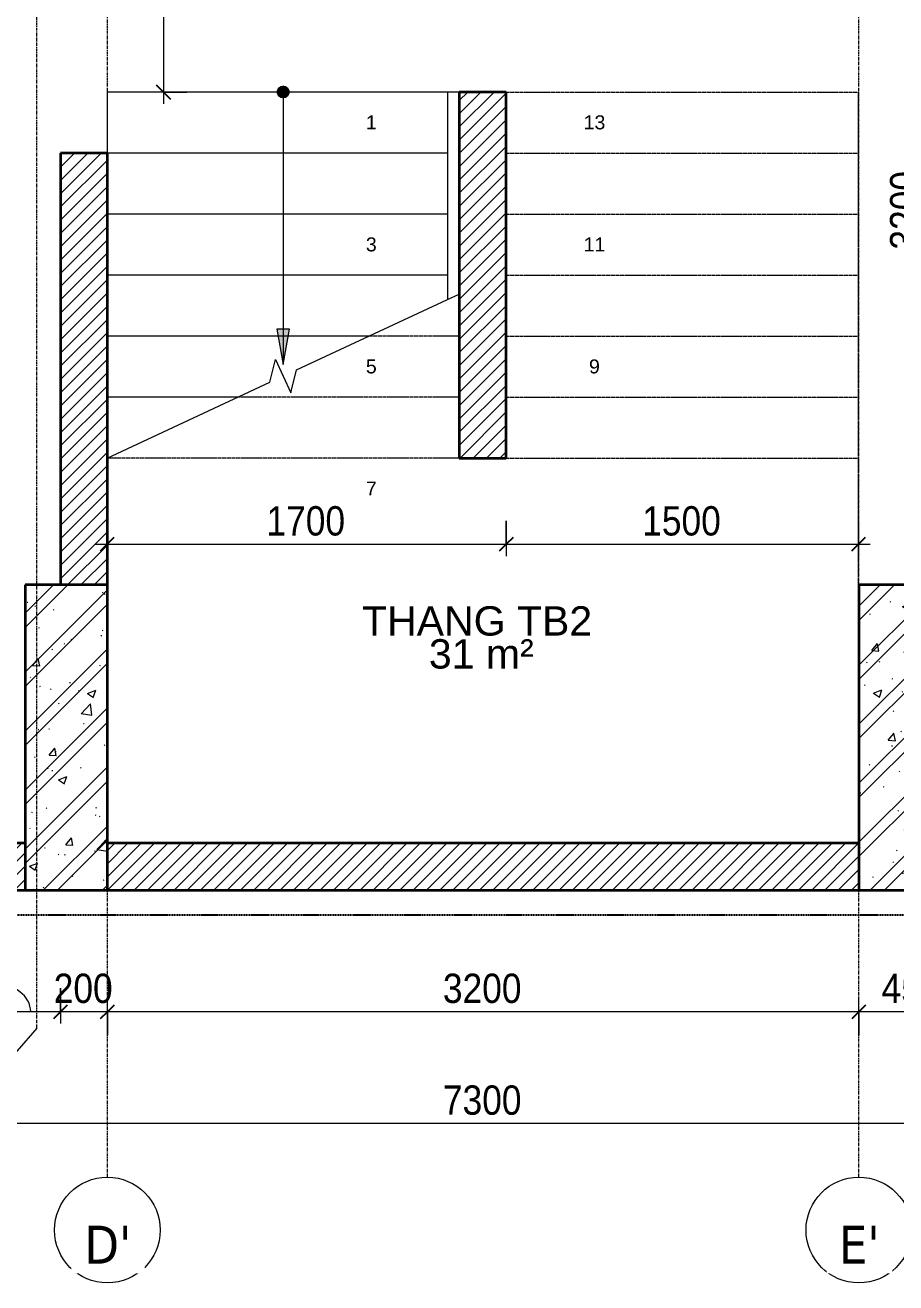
# Model space of a CAD drawing. Header units: millimetres. Extents: x 31919 to 91448, y -42770 to 34550.
# Drawn here: x 59490 to 63198, y -40526 to -35168 of the extents above; entities that cross this region are included whole.
import ezdxf

# ---------------------------------------------------------------- set-up
doc = ezdxf.new("R2010")
doc.units = ezdxf.units.MM
for name, pattern in [('Dash - Tight', [4.5, 3, -1.5]), ('Grid Line', [22.225, 12.7, -3.175, 3.175, -3.175]), ('Hidden', [7.14375, 4.7625, -2.38125]), ('Overhead', [3.96875, 2.38125, -1.5875])]:
    doc.linetypes.add(name, pattern=pattern)
for name, color, linetype, lineweight in [('0-3', 10, 'Continuous', 5), ('A-ANNO-DIMS', 211, 'Continuous', 9), ('A-ANNO-DIMS-50', 211, 'Continuous', 9), ('A-AREA-IDEN', 2, 'Continuous', 9), ('A-DETL-GENF-1', 92, 'Dash - Tight', 18), ('A-DETL-GENF-2', 254, 'Continuous', 18), ('A-DETL-GENF-3', 92, 'Hidden', 25), ('A-DETL-MEDM', 33, 'Continuous', 35), ('A-FLOR', 192, 'Continuous', 18), ('A-FLOR-HRAL', 11, 'Continuous', 18), ('A-WALL-1', 113, 'Continuous', 35), ('A-WALL-PATT-1', 111, 'Continuous', 18), ('S-COLS-2', 7, 'Continuous', 35), ('S-GRID', 1, 'Continuous', 9), ('S-GRID-1', 1, 'Grid Line', 9), ('S-GRID-IDEN', 1, 'Continuous', 9), ('S-STRS', 31, 'Continuous', 18), ('S-STRS-ANNO', 31, 'Continuous', 18), ('S-STRS-MBND', 31, 'Overhead', 18), ('S-STRS-MBND-1', 31, 'Continuous', 18)]:
    doc.layers.add(name, color=color, linetype=linetype, lineweight=lineweight)
doc.styles.add('Arial', font='arial.ttf', dxfattribs={"height": 59.53})
doc.styles.add('Arial_3', font='arial.ttf', dxfattribs={"height": 125})
doc.styles.add('Tahoma_B', font='tahomabd.ttf', dxfattribs={"height": 162.5})
doc.styles.add('UTM Avo', font='', dxfattribs={"width": 0.9, "height": 125})
doc.styles.get('UTM Avo').set_extended_font_data('UTM Avo')
doc.dimstyles.new('1_Dim_chi_tiet_2_5', dxfattribs={"dimscale": 304.8, "dimtxt": 124.912619, "dimasz": 0.19685, "dimexe": 0.164042, "dimexo": 0.0625, "dimgap": 0.016404, "dimtad": 1, "dimdec": 0, "dimrnd": 5, "dimzin": 0, "dimdsep": 46, "dimtxsty": 'UTM Avo', "dimblk1": 'OBLIQUE', "dimblk2": 'OBLIQUE', "dimsah": 1, "dimcen": 0.09, "dimdle": 0.164042, "dimazin": 0, "dimtfac": 1, "dimtdec": 4, "dimtix": 1, "dimtmove": 0, "dimatfit": 3, "dimfxl": 0.328084, "dimfxlon": 1, "dimtvp": 1, "dimtolj": 1, "dimtzin": 0, "dimarcsym": 2})
doc.dimstyles.new('1_Dim_chi_tiet_2_5_1', dxfattribs={"dimscale": 304.8, "dimtxt": 124.912619, "dimasz": 0.19685, "dimexe": 0.164042, "dimexo": 0.0625, "dimgap": 0.016404, "dimtad": 1, "dimdec": 0, "dimrnd": 5, "dimzin": 0, "dimdsep": 46, "dimtxsty": 'UTM Avo', "dimblk1": 'OBLIQUE', "dimblk2": 'OBLIQUE', "dimsah": 1, "dimcen": 0.09, "dimdle": 0.164042, "dimazin": 0, "dimtfac": 1, "dimtdec": 4, "dimtix": 1, "dimtmove": 1, "dimatfit": 3, "dimfxl": 0.328084, "dimfxlon": 1, "dimtvp": 1, "dimtolj": 1, "dimtzin": 0, "dimarcsym": 2})
pattern_1 = [(45, (26003.375, 0), (-28.28427, 28.28427), [])]

# ---------------------------------------------------------------- blocks, each defined once
blk = doc.blocks.new('NCV_TKTC_KET CAU_rvt-4-TKCS_THANG BỘ TB2 - MẶT BẰNG TẦNG HẦM')
at = {"layer": 'S-COLS-2'}
for p, q in [((33836.9, -37552.6), (33486.9, -37552.6)), ((37386.9, -37552.6), (37036.9, -37552.6))]:
    blk.add_line(p, q, dxfattribs=at)
blk = doc.blocks.new('Top Rail Type - Top Rail_Internal_-3803900-TKCS_THANG BỘ TB2 - MẶT BẰNG TẦNG HẦM')
at = {"layer": 'A-FLOR-HRAL'}
for p, q in [((35452.6, 35335.2), (35452.6, 35285.2)), ((35452.6, 35335.2), (36313.3, 35335.2)), ((36336.6, 35285.2), (36313.3, 35335.2)), ((35452.6, 35285.2), (36336.6, 35285.2))]:
    blk.add_line(p, q, dxfattribs=at)
blk = doc.blocks.new('BORDER VIEW - BORDER VIEW-2470870-TKCS_THANG BỘ TB2 - MẶT BẰNG TẦNG HẦM')
at = {"layer": 'A-DETL-GENF-3'}
blk.add_line((5427.2, 7423.6), (5427.2, 150), dxfattribs=at)
blk = doc.blocks.new('Grid - M_Grid Head - Circle-353313-TKCS_THANG BỘ TB2 - MẶT BẰNG TẦNG HẦM')
at = {"layer": 'S-GRID-IDEN'}
blk.add_circle((0, 0), 4.5, dxfattribs=at)
blk = doc.blocks.new('DIMBLOCK77-TKCS_THANG BỘ TB2 - MẶT BẰNG TẦNG HẦM')
at = {"layer": 'A-ANNO-DIMS-50'}
for p, q in [((59839, -37279.5), (59839, -37429.5)), ((59839, -37379.5), (59839, -37279.5)), ((61539, -37279.5), (61539, -37429.5)), ((61539, -37379.5), (61539, -37279.5)), ((59789, -37379.5), (61539, -37379.5))]:
    blk.add_line(p, q, dxfattribs=at)
at = {"layer": 'A-ANNO-DIMS-50', "lineweight": 25}
for p, q in [((59839, -37379.5), (59869, -37349.5)), ((61539, -37379.5), (61569, -37349.5)), ((59839, -37379.5), (59809, -37409.5)), ((61539, -37379.5), (61509, -37409.5))]:
    blk.add_line(p, q, dxfattribs=at)
at = {"layer": 'A-ANNO-DIMS-50', "color": 0, "insert": (60517.8, -37217.1), "char_height": 125, "width": 410.824, "attachment_point": 1, "line_spacing_factor": 1.110334, "style": 'UTM Avo'}
blk.add_mtext('1700', dxfattribs=at)
blk = doc.blocks.new('_Oblique')
at = {"color": 0, "linetype": 'ByBlock', "lineweight": -2}
blk.add_line((-0.5, -0.5), (0.5, 0.5), dxfattribs=at)
blk = doc.blocks.new('DIMBLOCK78-TKCS_THANG BỘ TB2 - MẶT BẰNG TẦNG HẦM')
at = {"layer": 'A-ANNO-DIMS-50'}
for p, q in [((61539, -37279.5), (61539, -37429.5)), ((61539, -37379.5), (61539, -37279.5)), ((63039, -37279.5), (63039, -37429.5)), ((63039, -37379.5), (63039, -37279.5)), ((61539, -37379.5), (63089, -37379.5))]:
    blk.add_line(p, q, dxfattribs=at)
at = {"layer": 'A-ANNO-DIMS-50', "lineweight": 25}
for p, q in [((61539, -37379.5), (61569, -37349.5)), ((63039, -37379.5), (63069, -37349.5)), ((61539, -37379.5), (61509, -37409.5)), ((63039, -37379.5), (63009, -37409.5))]:
    blk.add_line(p, q, dxfattribs=at)
at = {"layer": 'A-ANNO-DIMS-50', "color": 0, "insert": (62117.8, -37217.1), "char_height": 125, "width": 410.824, "attachment_point": 1, "line_spacing_factor": 1.110334, "style": 'UTM Avo'}
blk.add_mtext('1500', dxfattribs=at)
blk = doc.blocks.new('DIMBLOCK94-TKCS_THANG BỘ TB2 - MẶT BẰNG TẦNG HẦM')
at = {"layer": 'A-ANNO-DIMS-50'}
for p, q in [((63490.3, -39271.3), (63490.3, -39421.3)), ((63490.3, -39371.3), (63490.3, -39271.3)), ((63040.3, -39471.3), (63040.3, -39321.3)), ((63490.3, -39371.3), (63040.3, -39371.3)), ((63040.3, -39371.3), (63040.3, -39471.3))]:
    blk.add_line(p, q, dxfattribs=at)
at = {"layer": 'A-ANNO-DIMS-50', "lineweight": 25}
for p, q in [((63040.3, -39371.3), (63010.3, -39401.3)), ((63040.3, -39371.3), (63070.3, -39341.3)), ((63490.3, -39371.3), (63460.3, -39401.3)), ((63490.3, -39371.3), (63520.3, -39341.3))]:
    blk.add_line(p, q, dxfattribs=at)
at = {"layer": 'A-ANNO-DIMS-50', "color": 0, "insert": (63136.9, -39208.9), "char_height": 125, "width": 308.118, "attachment_point": 1, "line_spacing_factor": 1.110334, "style": 'UTM Avo'}
blk.add_mtext('450', dxfattribs=at)
blk = doc.blocks.new('DIMBLOCK95-TKCS_THANG BỘ TB2 - MẶT BẰNG TẦNG HẦM')
at = {"layer": 'A-ANNO-DIMS-50'}
for p, q in [((59840.3, -39471.3), (59840.3, -39321.3)), ((63040.3, -39471.3), (63040.3, -39321.3)), ((63040.3, -39371.3), (59840.3, -39371.3)), ((59840.3, -39371.3), (59840.3, -39471.3)), ((63040.3, -39371.3), (63040.3, -39471.3))]:
    blk.add_line(p, q, dxfattribs=at)
at = {"layer": 'A-ANNO-DIMS-50', "lineweight": 25}
for p, q in [((59840.3, -39371.3), (59810.3, -39401.3)), ((59840.3, -39371.3), (59870.3, -39341.3)), ((63040.3, -39371.3), (63010.3, -39401.3)), ((63040.3, -39371.3), (63070.3, -39341.3))]:
    blk.add_line(p, q, dxfattribs=at)
at = {"layer": 'A-ANNO-DIMS-50', "color": 0, "insert": (61269.1, -39208.9), "char_height": 125, "width": 410.824, "attachment_point": 1, "line_spacing_factor": 1.110334, "style": 'UTM Avo'}
blk.add_mtext('3200', dxfattribs=at)
blk = doc.blocks.new('DIMBLOCK96-TKCS_THANG BỘ TB2 - MẶT BẰNG TẦNG HẦM')
at = {"layer": 'A-ANNO-DIMS-50'}
for p, q in [((59640.3, -39271.3), (59640.3, -39421.3)), ((59640.3, -39371.3), (59640.3, -39271.3)), ((59840.3, -39471.3), (59840.3, -39321.3)), ((59840.3, -39371.3), (59640.3, -39371.3)), ((59840.3, -39371.3), (59840.3, -39471.3))]:
    blk.add_line(p, q, dxfattribs=at)
at = {"layer": 'A-ANNO-DIMS-50', "lineweight": 25}
for p, q in [((59640.3, -39371.3), (59610.3, -39401.3)), ((59640.3, -39371.3), (59670.3, -39341.3)), ((59840.3, -39371.3), (59810.3, -39401.3)), ((59840.3, -39371.3), (59870.3, -39341.3))]:
    blk.add_line(p, q, dxfattribs=at)
at = {"layer": 'A-ANNO-DIMS-50', "color": 0, "insert": (59611.9, -39208.9), "char_height": 125, "width": 308.118, "attachment_point": 1, "line_spacing_factor": 1.110334, "style": 'UTM Avo'}
blk.add_mtext('200', dxfattribs=at)
blk = doc.blocks.new('DIMBLOCK97-TKCS_THANG BỘ TB2 - MẶT BẰNG TẦNG HẦM')
at = {"layer": 'A-ANNO-DIMS-50'}
for p, q in [((59387.6, -39271.3), (59387.6, -39421.3)), ((59387.6, -39371.3), (59387.6, -39271.3)), ((59640.3, -39271.3), (59640.3, -39421.3)), ((59640.3, -39371.3), (59640.3, -39271.3)), ((59640.3, -39371.3), (59387.6, -39371.3))]:
    blk.add_line(p, q, dxfattribs=at)
at = {"layer": 'A-ANNO-DIMS-50', "lineweight": 25}
for p, q in [((59387.6, -39371.3), (59357.6, -39401.3)), ((59387.6, -39371.3), (59417.6, -39341.3)), ((59640.3, -39371.3), (59610.3, -39401.3)), ((59640.3, -39371.3), (59670.3, -39341.3))]:
    blk.add_line(p, q, dxfattribs=at)
at = {"layer": 'A-ANNO-DIMS-50'}
blk.add_ellipse((59356.4, -39371.3), major_axis=(157.6, 0), ratio=0.765786, start_param=0, end_param=1.570796, dxfattribs=at)
at = {"layer": 'A-ANNO-DIMS-50', "color": 0, "insert": (59099.6, -39208.9), "char_height": 125, "width": 308.118, "attachment_point": 1, "line_spacing_factor": 1.110334, "style": 'UTM Avo'}
blk.add_mtext('255', dxfattribs=at)
blk = doc.blocks.new('DIMBLOCK103-TKCS_THANG BỘ TB2 - MẶT BẰNG TẦNG HẦM')
at = {"layer": 'A-ANNO-DIMS-50'}
for p, q in [((57790.3, -39747.5), (57790.3, -39897.5)), ((57790.3, -39847.5), (57790.3, -39747.5)), ((65090.3, -39747.5), (65090.3, -39897.5)), ((65090.3, -39847.5), (65090.3, -39747.5)), ((65090.3, -39847.5), (57740.3, -39847.5))]:
    blk.add_line(p, q, dxfattribs=at)
at = {"layer": 'A-ANNO-DIMS-50', "lineweight": 25}
for p, q in [((57790.3, -39847.5), (57760.3, -39877.5)), ((57790.3, -39847.5), (57820.3, -39817.5)), ((65090.3, -39847.5), (65060.3, -39877.5)), ((65090.3, -39847.5), (65120.3, -39817.5))]:
    blk.add_line(p, q, dxfattribs=at)
at = {"layer": 'A-ANNO-DIMS-50', "color": 0, "insert": (61269.1, -39685.1), "char_height": 125, "width": 410.824, "attachment_point": 1, "line_spacing_factor": 1.110334, "style": 'UTM Avo'}
blk.add_mtext('7300', dxfattribs=at)
blk = doc.blocks.new('DIMBLOCK113-TKCS_THANG BỘ TB2 - MẶT BẰNG TẦNG HẦM')
at = {"layer": 'A-ANNO-DIMS-50', "lineweight": 25}
for p, q in [((63335.1, -34352.6), (63305.1, -34322.6)), ((63335.1, -34352.6), (63365.1, -34382.6)), ((63335.1, -37552.7), (63305.1, -37522.7)), ((63335.1, -37552.7), (63365.1, -37582.7))]:
    blk.add_line(p, q, dxfattribs=at)
at = {"layer": 'A-ANNO-DIMS-50'}
for p, q in [((63335.1, -34302.6), (63335.1, -37602.7)), ((63435.1, -34352.6), (63285.1, -34352.6)), ((63335.1, -34352.6), (63435.1, -34352.6)), ((63435.1, -37552.7), (63285.1, -37552.7)), ((63335.1, -37552.7), (63435.1, -37552.7))]:
    blk.add_line(p, q, dxfattribs=at)
at = {"layer": 'A-ANNO-DIMS-50', "color": 0, "insert": (63172.8, -36123.8), "char_height": 125, "width": 410.824, "attachment_point": 1, "rotation": 90, "line_spacing_factor": 1.110334, "style": 'UTM Avo'}
blk.add_mtext('3200', dxfattribs=at)
blk = doc.blocks.new('DIMBLOCK114-TKCS_THANG BỘ TB2 - MẶT BẰNG TẦNG HẦM')
at = {"layer": 'A-ANNO-DIMS-50', "lineweight": 25}
for p, q in [((60079, -34352.6), (60049, -34322.6)), ((60079, -34352.6), (60109, -34382.6)), ((60079, -35452.6), (60049, -35422.6)), ((60079, -35452.6), (60109, -35482.6))]:
    blk.add_line(p, q, dxfattribs=at)
at = {"layer": 'A-ANNO-DIMS-50'}
for p, q in [((60079, -34302.6), (60079, -35502.6)), ((59979, -34352.6), (60129, -34352.6)), ((60079, -34352.6), (59979, -34352.6)), ((60179, -35452.6), (60029, -35452.6)), ((60079, -35452.6), (60179, -35452.6))]:
    blk.add_line(p, q, dxfattribs=at)
at = {"layer": 'A-ANNO-DIMS-50', "color": 0, "insert": (59916.7, -35073.7), "char_height": 125, "width": 410.824, "attachment_point": 1, "rotation": 90, "line_spacing_factor": 1.110334, "style": 'UTM Avo'}
blk.add_mtext('1100', dxfattribs=at)

msp = doc.modelspace()

# ---------------------------------------------------------------- hatches: boundary and pattern name
at = {"layer": 'A-DETL-GENF-2'}
h = msp.add_hatch(dxfattribs=at)
h.set_pattern_fill('FP_2', color=256, style=0, pattern_type=2)
h.set_pattern_definition([(50, (26003.37, 0), (364.368, -31.8783), [38.1, -419.1]), (355, (26003.37, 0), (-70.4859, 382.1133), [30.48, -335.28]), (100.451, (26033.74, -2.66), (293.885, 350.2334), [32.38, -356.18]), (46.184, (26003.37, 101.6), (542.1585, -84.086), [57.15, -628.65]), (96.636, (26048.55, 94.6), (474.805, 494.8554), [48.57, -534.27]), (351.184, (26003.4, 101.6), (474.81, 494.85), [45.72, -502.92]), (21, (26054.17, 76.2), (303.2285, -204.5305), [38.1, -419.1]), (326, (26054.17, 76.2), (123.604, 368.376), [30.48, -335.28]), (71.451, (26079.44, 59.16), (426.8341, 163.8427), [32.38, -356.18]), (37.5, (26003.37, 0), (6.17665, 169.11015), [3.353, -327.863, 3.353, -337.007, -336.55]), (37.5, (26003.37, 0), (6.17665, 169.11015), [-671.576, 3.353, -333.197]), (7.5, (26003.37, 0), (133.6389, 200.3615), [3.353, -190.703, 3.353, -320.243, -128.27]), (7.5, (26003.37, 0), (133.6389, 200.3615), [-517.652, 3.353, -124.917]), (327.5, (25890.09, 0), (271.18182, -11.45836), [3.353, -123.647, 3.353, -392.887, -525.78]), (327.5, (25890.09, 0), (271.18182, -11.45836), [-523.24, 3.353, -522.427]), (317.5, (25839.3, 0), (296.2585, 50.8528), [3.353, -161.747, 3.353, -259.791, -373.38]), (317.5, (25839.3, 0), (296.2585, 50.8528), [-428.244, 3.353, -370.027]), (45, (26003.37, 0), (-125.7236, 125.7236), []), (45, (26003.37, 190.5), (-125.7236, 125.7236), [])])
h.paths.add_polyline_path([(63040.3, -38852.6), (63387.6, -38852.6), (63387.6, -37552.7), (63040.3, -37552.7)])
h.paths.add_polyline_path([(59508.3, -38852.6), (59840.3, -38852.6), (59840.3, -37552.6), (59490.3, -37552.6), (59490.3, -38852.6)])
h.paths.add_polyline_path([(59490.3, -34352.6), (59840.3, -34352.6), (59840.3, -33652.6), (59490.3, -33652.6)])
h.paths.add_polyline_path([(63390.3, -34352.6), (63390.3, -33652.6), (63040.3, -33652.6), (63040.3, -34352.6)])
at = {"layer": 'A-WALL-PATT-1'}
h = msp.add_hatch(dxfattribs=at)
h.set_pattern_fill('FP_1', color=256, style=0, pattern_type=2)
h.set_pattern_definition(pattern_1)
h.paths.add_polyline_path([(61339, -37012.6), (61539, -37012.6), (61539, -35452.6), (61339, -35452.6), (61339, -36262.9)])
h = msp.add_hatch(dxfattribs=at)
h.set_pattern_fill('FP_1', color=256, style=0, pattern_type=2)
h.set_pattern_definition(pattern_1)
h.paths.add_polyline_path([(59640.3, -37552.6), (59840.3, -37552.6), (59840.3, -35712.6), (59640.3, -35712.6), (59640.3, -36262.9)])
h = msp.add_hatch(dxfattribs=at)
h.set_pattern_fill('FP_1', color=256, style=0, pattern_type=2)
h.set_pattern_definition(pattern_1)
h.paths.add_polyline_path([(59387.6, -38852.6), (59490.3, -38852.6), (59490.3, -38652.6), (59387.6, -38652.6), (59387.6, -38852.6)])
h.paths.add_polyline_path([(57990.3, -38852.6), (58097.6, -38852.6), (58097.6, -38652.6), (57990.3, -38652.6)])
h = msp.add_hatch(dxfattribs=at)
h.set_pattern_fill('FP_1', color=256, style=0, pattern_type=2)
h.set_pattern_definition(pattern_1)
h.paths.add_polyline_path([(63040.3, -38852.7), (63040.3, -38652.7), (59840.3, -38652.7), (59840.3, -38852.6), (61419.6, -38852.7)])
at = {"layer": 'S-STRS-ANNO'}
for points in [[(60589, -35477.6), (60606.6, -35470.2), (60614, -35452.6), (60606.6, -35434.9), (60589, -35427.6), (60571.3, -35434.9), (60564, -35452.6), (60571.3, -35470.2)], [(60589, -36612.8), (60615.4, -36462.8), (60562.5, -36462.8)]]:
    msp.add_hatch(color=256, dxfattribs=at).paths.add_polyline_path(points)
h = msp.add_hatch(color=256, dxfattribs=at)
edge = h.paths.add_edge_path()
edge.add_arc((60589, -35452.6), 25, 0, 360)

# ---------------------------------------------------------------- linework, layer by layer
at = {"layer": 'A-DETL-MEDM'}
for p, q in [((59840.3, -37552.6), (59490.3, -37552.6)), ((59490.3, -37552.6), (59490.3, -38852.6)), ((59840.3, -38852.6), (59840.3, -37552.6)), ((63387.6, -37552.7), (63040.3, -37552.7)), ((63040.3, -37552.7), (63040.3, -38852.6)), ((59490.3, -38852.6), (59840.3, -38852.6)), ((63040.3, -38852.6), (63387.6, -38852.6))]:
    msp.add_line(p, q, dxfattribs=at)
at = {"layer": 'A-FLOR'}
msp.add_line((59839, -38852.6), (59490.3, -38852.6), dxfattribs=at)
at = {"layer": 'A-WALL-1'}
for p, q in [((61339, -35452.6), (61339, -37012.6)), ((61539, -35452.6), (61339, -35452.6)), ((61539, -37012.6), (61539, -35452.6)), ((59840.3, -35712.6), (59640.3, -35712.6)), ((59640.3, -35712.6), (59640.3, -37552.6)), ((59840.3, -37552.6), (59840.3, -35712.6)), ((61339, -37012.6), (61539, -37012.6)), ((59490.3, -38652.6), (59387.6, -38652.6)), ((63040.3, -38652.7), (59840.3, -38652.7)), ((59387.6, -38852.6), (59490.3, -38852.6)), ((59839, -38852.7), (63040.3, -38852.7))]:
    msp.add_line(p, q, dxfattribs=at)
at = {"layer": 'S-GRID'}
msp.add_line((59540.3, -39441.4), (59262.4, -39758.9), dxfattribs=at)
at = {"layer": 'S-GRID-1'}
for p, q in [((59840.3, -38826.4), (59840.3, -33728.8)), ((63040.3, -38826.4), (63040.3, -33728.8)), ((59540.3, -38191.4), (59540.3, -34363.8)), ((59540.3, -39441.4), (59540.3, -38191.4)), ((59840.3, -40076.4), (59840.3, -38826.4)), ((63040.3, -40076.4), (63040.3, -38826.4)), ((58068.9, -38852.6), (64935.2, -38852.6))]:
    msp.add_line(p, q, dxfattribs=at)
at = {"layer": 'S-STRS'}
for p, q in [((61288.6, -35452.6), (59839, -35452.6)), ((59839, -35452.6), (59839, -35712.6)), ((61288.6, -35712.6), (59840.3, -35712.6)), ((61288.6, -35972.6), (59840.3, -35972.6)), ((61288.6, -36232.6), (59840.3, -36232.6)), ((60954.1, -36492.6), (59840.3, -36492.6)), ((60396.5, -36752.6), (59840.3, -36752.6))]:
    msp.add_line(p, q, dxfattribs=at)
at = {"layer": 'S-STRS-ANNO'}
for p, q in [((60571.3, -35434.9), (60564, -35452.6)), ((60564, -35452.6), (60571.3, -35470.2)), ((60589, -35427.6), (60571.3, -35434.9)), ((60571.3, -35470.2), (60589, -35477.6)), ((60606.6, -35434.9), (60589, -35427.6)), ((60589, -35452.6), (60589, -35712.6)), ((60589, -35477.6), (60606.6, -35470.2)), ((60614, -35452.6), (60606.6, -35434.9)), ((60606.6, -35470.2), (60614, -35452.6)), ((60589, -35712.6), (60589, -35972.6)), ((60589, -35972.6), (60589, -36232.6)), ((60589, -36232.6), (60589, -36492.6)), ((60615.4, -36462.8), (60562.5, -36462.8)), ((60562.5, -36462.8), (60589, -36612.8)), ((60589, -36612.8), (60615.4, -36462.8)), ((60589, -36492.6), (60589, -36612.8))]:
    msp.add_line(p, q, dxfattribs=at)
msp.add_circle((60589, -35452.6), 25, dxfattribs=at)
at = {"layer": 'S-STRS-MBND'}
for p, q in [((61539, -35452.6), (63039, -35452.6)), ((61539, -37012.6), (61539, -35452.6)), ((63039, -37012.6), (63039, -35452.6)), ((61539, -35712.6), (63039, -35712.6)), ((61539, -35972.6), (63039, -35972.6)), ((61539, -36232.6), (63039, -36232.6)), ((61339, -36492.6), (60954.1, -36492.6)), ((61539, -36492.6), (63039, -36492.6)), ((61339, -36752.6), (60396.5, -36752.6)), ((61539, -36752.6), (63039, -36752.6)), ((61339, -36810.3), (61339, -37012.6)), ((59839, -37012.6), (59839, -37552.6)), ((61339, -37012.6), (59839, -37012.6)), ((61539, -37012.6), (61339, -37012.6)), ((61539, -37012.6), (63039, -37012.6)), ((63039, -38652.7), (63039, -37012.6)), ((59840.3, -38652.7), (63039, -38652.7))]:
    msp.add_line(p, q, dxfattribs=at)
at = {"layer": 'S-STRS-MBND-1'}
for p, q in [((60645.6, -36636.4), (61288.6, -36336.6)), ((60532.3, -36689.2), (60555.9, -36592)), ((60555.9, -36592), (60622, -36733.6)), ((60622, -36733.6), (60645.6, -36636.4)), ((59839, -37012.6), (60532.3, -36689.2))]:
    msp.add_line(p, q, dxfattribs=at)

# ---------------------------------------------------------------- block references
at = {"layer": '0-3'}
msp.add_blockref('NCV_TKTC_KET CAU_rvt-4-TKCS_THANG BỘ TB2 - MẶT BẰNG TẦNG HẦM', (26003.4, 0), dxfattribs=at)
at = {"layer": 'A-DETL-GENF-1', "rotation": 270.0000000000001}
msp.add_blockref('BORDER VIEW - BORDER VIEW-2470870-TKCS_THANG BỘ TB2 - MẶT BẰNG TẦNG HẦM', (57640.3, -33532.6), dxfattribs=at)
at = {"layer": 'A-FLOR-HRAL', "rotation": 270.0000000000001}
msp.add_blockref('Top Rail Type - Top Rail_Internal_-3803900-TKCS_THANG BỘ TB2 - MẶT BẰNG TẦNG HẦM', (26003.4, 0), dxfattribs=at)
at = {"layer": 'S-GRID-IDEN', "xscale": 49.99999999999998, "yscale": 49.99999999999998, "zscale": 49.99999999999998}
for p in [(59840.3, -40301.4), (63040.3, -40301.4)]:
    msp.add_blockref('Grid - M_Grid Head - Circle-353313-TKCS_THANG BỘ TB2 - MẶT BẰNG TẦNG HẦM', p, dxfattribs=at)

# ---------------------------------------------------------------- texts
at = {"layer": 'A-AREA-IDEN', "char_height": 125, "line_spacing_factor": 0.936439, "style": 'Arial_3'}
for s, insert, width, attachment_point in [('\\pt2.5,5,7.5,10,12.5,15,17.5,20,22.5,25,27.5,30,32.5,35,37.5,40,42.5,45,47.5,50,52.5,55,57.5,60,62.5,65,67.5,70,72.5,75,77.5,80;THANG TB2', (61414.7, -37770.4), 985.5, 8), ('\\pt2.5,5,7.5,10,12.5,15,17.5,20,22.5,25,27.5,30,32.5,35,37.5,40,42.5,45,47.5,50,52.5,55,57.5,60,62.5,65,67.5,70,72.5,75,77.5,80;31 m²', (61432.6, -37847.3), 453, 5)]:
    msp.add_mtext(s, dxfattribs=dict(at, insert=insert, width=width, attachment_point=attachment_point))
at = {"layer": 'S-STRS-ANNO', "attachment_point": 1, "line_spacing_factor": 0.941778, "style": 'Arial'}
for s, insert, char_height, width in [('1', (60941.1, -35552), 59.5, 54.943), ('13', (61868.2, -35552), 59.53, 109.886), ('3', (60941.1, -36072), 59.5, 54.943), ('11', (61868.2, -36072), 59.53, 109.886), ('5', (60941.1, -36592), 59.5, 54.943), ('9', (61891.1, -36592), 59.5, 54.943), ('7', (60941.1, -37112), 59.5, 54.943)]:
    msp.add_mtext(s, dxfattribs=dict(at, insert=insert, char_height=char_height, width=width))

# ---------------------------------------------------------------- dimensions: what is measured, and where the dimension line sits
at = {"layer": 'A-ANNO-DIMS'}
for base, p1, p2, angle, override, picture, middle in [((60079, -35452.6), (59979, -34352.6), (60179, -35452.6), 90, {"dimpost": '<>', "dimfxl": 1118.033989}, 'DIMBLOCK114-TKCS_THANG BỘ TB2 - MẶT BẰNG TẦNG HẦM', (60009.4, -34902.6)), ((63335.1, -37552.7), (63435.1, -34352.6), (63435.1, -37552.7), 90, {"dimpost": '<>', "dimfxl": 3200.146334}, 'DIMBLOCK113-TKCS_THANG BỘ TB2 - MẶT BẰNG TẦNG HẦM', (63265.5, -35952.6)), ((61539, -37379.5), (59839, -37279.5), (61539, -37279.5), 0, {"dimpost": '<>', "dimfxl": 1700}, 'DIMBLOCK77-TKCS_THANG BỘ TB2 - MẶT BẰNG TẦNG HẦM', (60689, -37309.8)), ((59840.3, -39371.3), (63040.3, -39471.3), (59840.3, -39471.3), 0, {"dimpost": '<>', "dimfxl": 3200}, 'DIMBLOCK95-TKCS_THANG BỘ TB2 - MẶT BẰNG TẦNG HẦM', (61440.3, -39301.6))]:
    dim = msp.add_linear_dim(base=base, p1=p1, p2=p2, angle=angle, dimstyle='1_Dim_chi_tiet_2_5', override=override, dxfattribs=at)
    dim.commit()
    dim.dimension.update_dxf_attribs({"geometry": picture, "text_midpoint": middle})
for base, p1, p2, override, picture, middle in [((63039, -37379.5), (61539, -37279.5), (63039, -37279.5), {"dimpost": '<>', "dimfxl": 1500}, 'DIMBLOCK78-TKCS_THANG BỘ TB2 - MẶT BẰNG TẦNG HẦM', (62289, -37309.8)), ((59640.3, -39371.3), (59840.3, -39471.3), (59640.3, -39271.3), {"dimpost": '<>', "dimfxl": 282.842712}, 'DIMBLOCK96-TKCS_THANG BỘ TB2 - MẶT BẰNG TẦNG HẦM', (59740.3, -39301.6)), ((63040.3, -39371.3), (63490.3, -39271.3), (63040.3, -39471.3), {"dimpost": '<>', "dimfxl": 492.44289}, 'DIMBLOCK94-TKCS_THANG BỘ TB2 - MẶT BẰNG TẦNG HẦM', (63265.3, -39301.6)), ((57790.3, -39847.5), (65090.3, -39747.5), (57790.3, -39747.5), {"dimpost": '<>', "dimfxl": 7300}, 'DIMBLOCK103-TKCS_THANG BỘ TB2 - MẶT BẰNG TẦNG HẦM', (61440.3, -39777.8))]:
    dim = msp.add_linear_dim(base=base, p1=p1, p2=p2, dimstyle='1_Dim_chi_tiet_2_5', override=override, dxfattribs=at)
    dim.commit()
    dim.dimension.update_dxf_attribs({"geometry": picture, "text_midpoint": middle})
dim = msp.add_linear_dim(base=(59387.6, -39371.3), p1=(59640.3, -39271.3), p2=(59387.6, -39271.3), dimstyle='1_Dim_chi_tiet_2_5_1', override={"dimpost": '<>', "dimfxl": 252.70184}, dxfattribs=at)
dim.commit()
dim.dimension.update_dxf_attribs({"geometry": 'DIMBLOCK97-TKCS_THANG BỘ TB2 - MẶT BẰNG TẦNG HẦM', "text_midpoint": (59253.7, -39292.3), "dimtype": 160})

# ---------------------------------------------------------------- next in the draw order: texts
at = {"layer": 'S-GRID-IDEN', "char_height": 162.5, "attachment_point": 5, "line_spacing_factor": 0.996129, "style": 'Tahoma_B', "bg_fill": 3, "box_fill_scale": 1.25, "bg_fill_color": 256, "bg_fill_true_color": 13158600, "bg_fill_transparency": 0}
for s, insert, width in [("\\pt634.99962,1269.99925,1905.0005,2540.00013,3174.99975,3809.99937,4445.00062,5080.00025,5714.99987,6349.9995,6985.00075,7620.00037,8255,8889.99962,9524.99925,10160.0005,10795.00013,11429.99975,12064.99938,12700.00063,13335.00025,13969.99988,14604.9995,15240.00075,15875.00038,16510,17144.99963,17779.99925,18415.0005,19050.00013,19684.99975,20319.99938;D'", (59842.7, -40363.8), 231.5), ("\\pt634.99962,1269.99925,1905.0005,2540.00013,3174.99975,3809.99937,4445.00062,5080.00025,5714.99987,6349.9995,6985.00075,7620.00037,8255,8889.99962,9524.99925,10160.0005,10795.00013,11429.99975,12064.99938,12700.00063,13335.00025,13969.99988,14604.9995,15240.00075,15875.00038,16510,17144.99963,17779.99925,18415.0005,19050.00013,19684.99975,20319.99938;E'", (63042.4, -40363.8), 198.5)]:
    msp.add_mtext(s, dxfattribs=dict(at, insert=insert, width=width))

doc.saveas('drawing.dxf')
